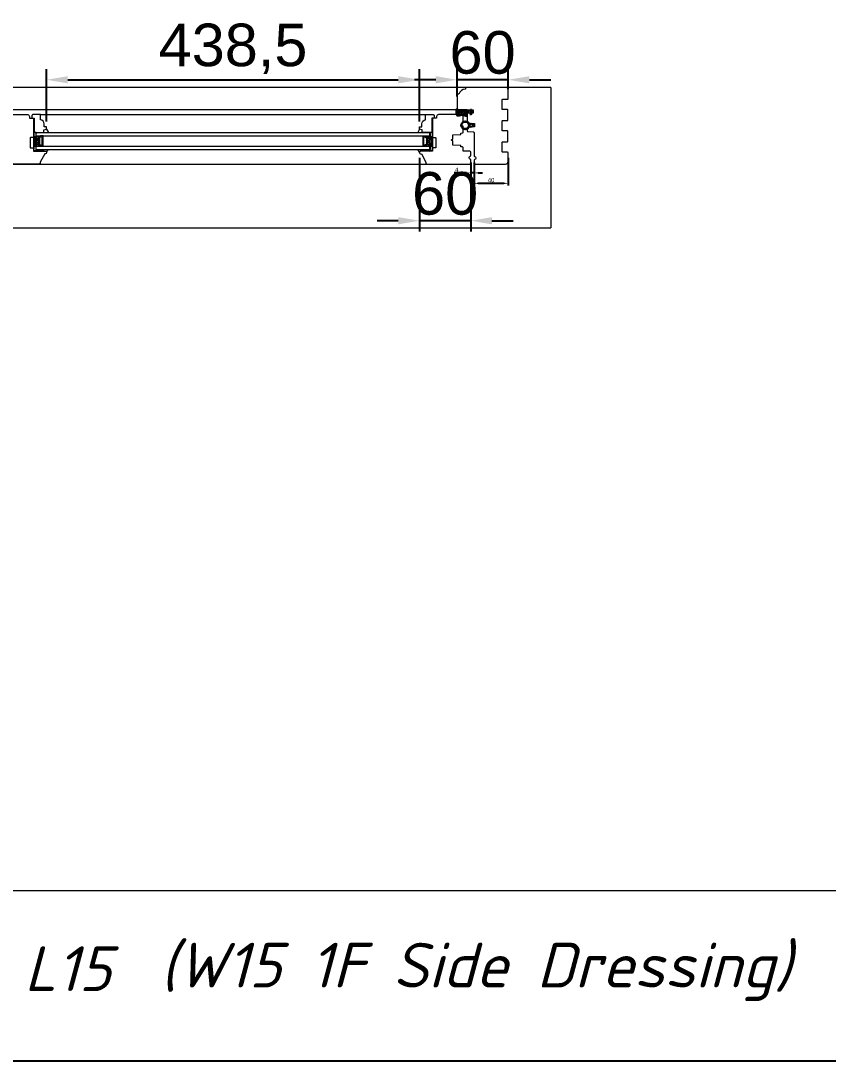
# Model space of a CAD drawing. Header units: millimetres. Extents: x 0 to 182016, y 11 to 3710.
# Drawn here: x 88525 to 89473, y 11 to 1233 of the extents above; entities that cross this region are included whole.
import ezdxf

# ---------------------------------------------------------------- set-up
doc = ezdxf.new("R2010")
doc.units = ezdxf.units.MM
for name, color, linetype, lineweight in [('Matmenys', 10, 'Continuous', 20), ('OTHER', 251, 'Continuous', 13), ('Stakta', 7, 'Continuous', 25), ('Testinės profilio linijos', 7, 'Continuous', 5)]:
    doc.layers.add(name, color=color, linetype=linetype, lineweight=lineweight)
doc.styles.add('ROMANS', font='stylu.ttf', dxfattribs={"oblique": 15})
doc.styles.get("Standard").update_dxf_attribs({"font": 'arial.ttf'})
doc.dimstyles.new('2', dxfattribs={"dimscale": 2, "dimtxt": 2.5, "dimasz": 2.5, "dimexe": 1.25, "dimexo": 0.625, "dimtad": 1, "dimtxsty": 'Standard', "dimcen": 2.5, "dimadec": 0, "dimazin": 0, "dimtfac": 1, "dimtmove": 0, "dimatfit": 3, "dimfxl": 1, "dimarcsym": 0})
doc.dimstyles.new('Padidinti matmenys', dxfattribs={"dimscale": 10, "dimtxt": 5, "dimasz": 2.5, "dimexe": 1.25, "dimexo": 0.625, "dimtad": 1, "dimdec": 1, "dimtxsty": 'Standard', "dimcen": 2.5, "dimadec": 0, "dimazin": 0, "dimtfac": 1, "dimtdec": 1, "dimtmove": 0, "dimatfit": 3, "dimfxl": 1, "dimarcsym": 0})

# ---------------------------------------------------------------- blocks, each defined once
blk = doc.blocks.new('*D1131')
at = {"layer": 'Defpoints', "color": 0, "transparency": 16777216}
for p in [(89057.2, 1067.8), (89097.2, 1073.3), (89057.2, 1042.1)]:
    blk.add_point(p, dxfattribs=at)
at = {"layer": 'Matmenys', "color": 0, "lineweight": -2, "transparency": 16777216}
for p, q in [((89057.2, 1066.6), (89057.2, 1039.6)), ((89097.2, 1072.1), (89097.2, 1039.6)), ((89092.2, 1042.1), (89062.2, 1042.1))]:
    blk.add_line(p, q, dxfattribs=at)
at = {"layer": 'Matmenys', "color": 0, "transparency": 16777216}
for points in [[(89062.2, 1043), (89062.2, 1041.3), (89057.2, 1042.1)], [(89092.2, 1043), (89092.2, 1041.3), (89097.2, 1042.1)]]:
    blk.add_solid(points, dxfattribs=at)
at = {"layer": 'Matmenys', "color": 0, "lineweight": 5, "transparency": 16777216, "insert": (89077.2, 1045.9), "char_height": 5, "attachment_point": 5}
blk.add_mtext('40', dxfattribs=at)
blk = doc.blocks.new('*D1132')
at = {"color": 0, "lineweight": -2, "transparency": 16777216}
for p, q in [((89037.2, 1144.1), (89037.2, 1176.3)), ((89097.2, 1152.6), (89097.2, 1176.3)), ((89012.2, 1163.8), (88987.2, 1163.8)), ((89097.2, 1163.8), (89037.2, 1163.8)), ((89122.2, 1163.8), (89147.2, 1163.8))]:
    blk.add_line(p, q, dxfattribs=at)
at = {"color": 0, "transparency": 16777216}
for points in [[(89012.2, 1168), (89012.2, 1159.6), (89037.2, 1163.8)], [(89122.2, 1168), (89122.2, 1159.6), (89097.2, 1163.8)]]:
    blk.add_solid(points, dxfattribs=at)
at = {"layer": 'Defpoints', "color": 0, "transparency": 16777216}
for p in [(89037.2, 1163.8), (89037.2, 1137.8), (89097.2, 1146.3)]:
    blk.add_point(p, dxfattribs=at)
at = {"color": 0, "lineweight": 5, "transparency": 16777216, "insert": (89067.2, 1195.6), "char_height": 50, "attachment_point": 5}
blk.add_mtext('60', dxfattribs=at)
blk = doc.blocks.new('*D1133')
at = {"color": 0, "lineweight": -2, "transparency": 16777216}
for p, q in [((88993.2, 1072.1), (88993.2, 985.7)), ((89053.2, 1061.8), (89053.2, 985.7)), ((88968.2, 998.2), (88943.2, 998.2)), ((89053.2, 998.2), (88993.2, 998.2)), ((89078.2, 998.2), (89103.2, 998.2))]:
    blk.add_line(p, q, dxfattribs=at)
at = {"color": 0, "transparency": 16777216}
for points in [[(88968.2, 1002.4), (88968.2, 994), (88993.2, 998.2)], [(89078.2, 1002.4), (89078.2, 994), (89053.2, 998.2)]]:
    blk.add_solid(points, dxfattribs=at)
at = {"layer": 'Defpoints', "color": 0, "transparency": 16777216}
for p in [(88993.2, 1078.3), (89053.2, 1068.1), (88993.2, 998.2)]:
    blk.add_point(p, dxfattribs=at)
at = {"color": 0, "lineweight": 5, "transparency": 16777216, "insert": (89023.2, 1030), "char_height": 50, "attachment_point": 5}
blk.add_mtext('60', dxfattribs=at)
blk = doc.blocks.new('*D1134')
at = {"layer": 'Defpoints', "color": 0, "transparency": 16777216}
for p in [(89053.2, 1067.8), (89057.2, 1067.8), (89053.2, 1054.4)]:
    blk.add_point(p, dxfattribs=at)
at = {"layer": 'Matmenys', "color": 0, "lineweight": -2, "transparency": 16777216}
for p, q in [((89053.2, 1066.6), (89053.2, 1051.9)), ((89057.2, 1066.6), (89057.2, 1051.9)), ((89048.2, 1054.4), (89033.8, 1054.4)), ((89057.2, 1054.4), (89053.2, 1054.4)), ((89062.2, 1054.4), (89067.2, 1054.4))]:
    blk.add_line(p, q, dxfattribs=at)
at = {"layer": 'Matmenys', "color": 0, "transparency": 16777216}
for points in [[(89048.2, 1055.3), (89048.2, 1053.6), (89053.2, 1054.4)], [(89062.2, 1055.3), (89062.2, 1053.6), (89057.2, 1054.4)]]:
    blk.add_solid(points, dxfattribs=at)
at = {"layer": 'Matmenys', "color": 0, "lineweight": 5, "transparency": 16777216, "insert": (89036.8, 1058.2), "char_height": 5, "attachment_point": 5}
blk.add_mtext('4', dxfattribs=at)
blk = doc.blocks.new('*D1181')
at = {"color": 0, "lineweight": -2, "transparency": 16777216}
for p, q in [((88554.8, 1114.6), (88554.8, 1176.3)), ((88993.2, 1114.6), (88993.2, 1176.3)), ((88579.8, 1163.8), (88968.2, 1163.8))]:
    blk.add_line(p, q, dxfattribs=at)
at = {"color": 0, "transparency": 16777216}
for points in [[(88579.8, 1168), (88579.8, 1159.6), (88554.8, 1163.8)], [(88968.2, 1168), (88968.2, 1159.6), (88993.2, 1163.8)]]:
    blk.add_solid(points, dxfattribs=at)
at = {"layer": 'Defpoints', "color": 0, "transparency": 16777216}
for p in [(88993.2, 1163.8), (88554.8, 1108.3), (88993.2, 1108.3)]:
    blk.add_point(p, dxfattribs=at)
at = {"color": 0, "lineweight": 5, "transparency": 16777216, "insert": (88774, 1200.1), "char_height": 50, "attachment_point": 5}
blk.add_mtext('438,5', dxfattribs=at)

msp = doc.modelspace()

# ---------------------------------------------------------------- hatches: boundary and pattern name
at = {"lineweight": 0}
h = msp.add_hatch(dxfattribs=at)
h.set_pattern_fill('HEX', color=256, scale=0.25, angle=90, style=0)
h.set_pattern_definition([(90, (70195.4833, -11821.5974), (1.374815, -4e-16), [0.79375, -1.5875]), (330, (70195.4833, -11821.5974), (-0.6874075, -1.190624716), [0.79375, -1.5875]), (30, (70195.4833, -11820.8036), (0.6874075, -1.190624716), [0.79375, -1.5875])])
h.paths.add_polyline_path([(88542.7543117, 1085.8109378), (88547.7543117, 1085.8109378), (88545.7543117, 1087.8109378), (88545.7543117, 1095.8109378), (88547.7543117, 1097.8109378), (88542.7543117, 1097.8116468)])
h = msp.add_hatch(dxfattribs=at)
h.set_pattern_fill('JIS_WOOD', color=256, angle=90, style=0)
h.set_pattern_definition([(45, (70195.4833, -11821.59735), (0.5, -0.5), [])])
h.paths.add_polyline_path([(88545.7543117, 1095.8109378), (88545.7543117, 1087.8109378), (88547.7543117, 1085.8109378), (88550.7543117, 1085.8109378), (88550.7720451, 1097.8475204), (88547.7543117, 1097.8109378)])
h.paths.add_polyline_path([(88546.7543117, 1088.2251513), (88546.7543117, 1095.3967242), (88548.1685253, 1096.8109378), (88549.7543117, 1096.8109378), (88549.7543117, 1086.8109378), (88548.1685253, 1086.8109378)], flags=16)
h = msp.add_hatch(dxfattribs=at)
h.set_pattern_fill('JIS_WOOD', color=256, angle=90, style=0)
h.set_pattern_definition([(45, (70254.4721, -11821.59735), (0.5, -0.5), [])])
h.paths.add_polyline_path([(89002.2432085, 1095.8109378), (89002.2432085, 1087.8109378), (89000.2432085, 1085.8109378), (88997.2432085, 1085.8109378), (88997.2254751, 1097.8475204), (89000.2432085, 1097.8109378)])
h.paths.add_polyline_path([(89001.2432085, 1088.2251513), (89001.2432085, 1095.3967242), (88999.8289949, 1096.8109378), (88998.2432085, 1096.8109378), (88998.2432085, 1086.8109378), (88999.8289949, 1086.8109378)], flags=16)
h = msp.add_hatch(dxfattribs=at)
h.set_pattern_fill('HEX', color=256, scale=0.25, angle=90, style=0)
h.set_pattern_definition([(90, (70254.4721, -11821.5974), (1.374815, -4e-16), [0.79375, -1.5875]), (330, (70254.4721, -11821.5974), (-0.6874075, -1.190624716), [0.79375, -1.5875]), (30, (70254.4721, -11820.8036), (0.6874075, -1.190624716), [0.79375, -1.5875])])
h.paths.add_polyline_path([(89005.2432085, 1085.8109378), (89000.2432085, 1085.8109378), (89002.2432085, 1087.8109378), (89002.2432085, 1095.8109378), (89000.2432085, 1097.8109378), (89005.2432085, 1097.8116468)])
at = {"lineweight": 0, "ltscale": 0.5}
h = msp.add_hatch(dxfattribs=at)
h.set_pattern_fill('ANSI37', color=256, scale=0.5, angle=90, style=0)
h.set_pattern_definition([(135, (88539.2543, 1079.8116), (-1.12253, -1.12253), []), (225, (88539.2543, 1079.8116), (1.12253, -1.12253), [])])
h.paths.add_polyline_path([(88551.7543117, 1081.8116468), (88542.7543117, 1081.8116468), (88542.7543117, 1079.8116468), (88551.7543117, 1079.8116468)])
h = msp.add_hatch(dxfattribs=at)
h.set_pattern_fill('ANSI37', color=256, scale=0.5, angle=90, style=0)
h.set_pattern_definition([(135, (88598.2431, 1079.8116), (-1.122532, -1.122532), []), (225, (88598.2431, 1079.8116), (1.122532, -1.122532), [])])
h.paths.add_polyline_path([(88996.2432085, 1081.8116468), (89005.2432085, 1081.8116468), (89005.2432085, 1079.8116468), (88996.2432085, 1079.8116468)])
at = {"layer": 'Matmenys'}
h = msp.add_hatch(dxfattribs=at)
h.set_pattern_fill('ANSI37', color=252, scale=0.5, angle=-93.5893456117, style=0)
h.set_pattern_definition([(311.4106544, (85472.206, -271065.3749), (1.190606082, 1.0500540025), []), (41.4106544, (85472.206, -271065.3749), (-1.0500540025, 1.190606082), [])])
edge = h.paths.add_edge_path()
edge.add_arc((89039.1573603, 1127.9313767), 0.1, 86.4106543883, 176.4106543883)
edge.add_line((89039.0575565, 1127.9376372), (89038.9604733, 1126.3899514))
edge.add_arc((89038.7109637, 1126.4056027), 0.25, 176.4106543883, 356.4106543883, ccw=False)
edge.add_line((89038.4614541, 1126.4212539), (89038.5898397, 1128.4679588))
edge.add_arc((89038.6896436, 1128.4616983), 0.1, 86.410654381, 176.4106543883, ccw=False)
edge.add_line((89038.6959041, 1128.5615022), (89038.700649, 1128.6371452))
edge.add_line((89038.700649, 1128.6371452), (89036.7188481, 1128.7614595))
edge.add_spline(control_points=[(89036.7188481, 1128.7614595), (89036.6396896, 1128.7496572), (89036.569698, 1128.7384817), (89036.4859472, 1128.7166877), (89036.4623829, 1128.7073019), (89036.4384998, 1128.694607), (89036.4304402, 1128.6883578), (89036.4059524, 1128.662769), (89036.3870595, 1128.633532), (89036.3533562, 1128.5292122), (89036.3402342, 1128.45628), (89036.3205321, 1128.2032969), (89036.3310304, 1127.9894628), (89036.3503586, 1127.5469844), (89036.3548339, 1127.3276555), (89036.3559101, 1126.9077646), (89036.3528781, 1126.7046785), (89036.3401677, 1126.1144711), (89036.3269913, 1125.746421), (89036.3272529, 1124.9932396), (89036.3457493, 1124.6164897), (89036.4489356, 1124.0233853), (89036.5088296, 1123.7958143), (89036.6618653, 1123.3987131), (89036.7446147, 1123.2269254), (89036.9486148, 1122.8857577), (89037.0687296, 1122.719555), (89037.3361747, 1122.4283953), (89037.4838484, 1122.3048153), (89037.765033, 1122.1450966), (89037.9003292, 1122.0975426), (89038.201628, 1122.0379377), (89038.365228, 1122.0272343), (89038.9498248, 1122.0409782), (89039.4137404, 1122.1357324), (89040.3062365, 1122.3074747), (89040.7333168, 1122.3911693), (89041.8116654, 1122.6023556), (89042.469716, 1122.7360897), (89043.4628179, 1122.8610157), (89043.766419, 1122.8915096), (89044.3884627, 1122.915845), (89044.7043667, 1122.9083043), (89045.2535749, 1122.8234199), (89045.4896584, 1122.7620813), (89045.8903098, 1122.589621), (89046.0489423, 1122.4947725), (89046.3476011, 1122.3105041), (89046.4890583, 1122.2206466), (89046.7908412, 1122.0645635), (89046.9558939, 1121.9945934), (89047.3210156, 1121.8748621), (89047.5219657, 1121.8318596), (89047.8613824, 1121.8079609), (89048.0033678, 1121.8211667), (89048.1985885, 1121.881206), (89048.2639163, 1121.9179461), (89048.3906397, 1122.0264953), (89048.4498175, 1122.0985614), (89048.6068951, 1122.362649), (89048.6883947, 1122.6037573), (89048.805012, 1123.1541683), (89048.8415435, 1123.4623634), (89048.894815, 1124.0585812), (89048.9140375, 1124.3461322), (89048.9573969, 1124.876622), (89048.9795331, 1125.1248805), (89049.0157475, 1125.5296828), (89049.0298339, 1125.6870861), (89049.057956, 1126.0110185), (89049.072992, 1126.1893357), (89049.141277, 1126.4922028), (89049.1769121, 1126.6100248), (89049.2725088, 1126.8225036), (89049.3256558, 1126.9164184), (89049.4442965, 1127.0616121), (89049.4999187, 1127.1166303), (89049.6236859, 1127.2057222), (89049.687313, 1127.2386016), (89049.806177, 1127.2867698), (89049.8632541, 1127.303651), (89049.9638345, 1127.3295949), (89050.00823, 1127.3393125), (89050.0492263, 1127.3483485)], knot_values=[0, 0, 0, 0, 0.2245066002, 0.2245066002, 0.377043448, 0.377043448, 0.5295802957, 0.5295802957, 0.8082977366, 0.8082977366, 1.0870151774, 1.0870151774, 1.6244414062, 1.6244414062, 2.161867635, 2.161867635, 2.6992938638, 2.6992938638, 3.7741463214, 3.7741463214, 5.0334406395, 5.0334406395, 5.8656302806, 5.8656302806, 6.5060139406, 6.5060139406, 7.1463976006, 7.1463976006, 7.7996240151, 7.7996240151, 8.3563201169, 8.3563201169, 8.9130162187, 8.9130162187, 10.239934143, 10.239934143, 11.5668520673, 11.5668520673, 13.5970761059, 13.5970761059, 14.4582175179, 14.4582175179, 15.3193589298, 15.3193589298, 15.9856015553, 15.9856015553, 16.5061017172, 16.5061017172, 17.0266018791, 17.0266018791, 17.547102041, 17.547102041, 18.1672448488, 18.1672448488, 18.7176261004, 18.7176261004, 19.1465766047, 19.1465766047, 19.5755271091, 19.5755271091, 20.3898249977, 20.3898249977, 21.2041228863, 21.2041228863, 21.9655448497, 21.9655448497, 22.7269668131, 22.7269668131, 23.2229068178, 23.2229068178, 23.7188468224, 23.7188468224, 24.0184411081, 24.0184411081, 24.2549295987, 24.2549295987, 24.4119994701, 24.4119994701, 24.5501072405, 24.5501072405, 24.6882150108, 24.6882150108, 24.8099116426, 24.8099116426, 24.8099116426, 24.8099116426], degree=3, periodic=0)
edge.add_line((89050.0492263, 1127.3483485), (89039.1636208, 1128.0311805))

# ---------------------------------------------------------------- linework, layer by layer
at = {"lineweight": 5}
for p, q in [((89147.2432088, 1154.8116468), (89094.2432088, 1154.8116468)), ((89147.2432088, 1154.8116468), (89147.2432088, 989.8116468)), ((87807.2654146, 989.8116468), (89147.2432088, 989.8116468))]:
    msp.add_line(p, q, dxfattribs=at)
at = {"color": 1}
for p, q in [((89036.6746079, 1129.0581796), (89051.9994233, 1128.0968849)), ((89036.7188481, 1128.7614595), (89051.9537929, 1127.8058022)), ((89050.1137992, 1127.0553803), (89051.8742504, 1126.9449507))]:
    msp.add_line(p, q, dxfattribs=at)
for p, q in [((89038.5898397, 1128.4679588), (89038.4614541, 1126.4212539)), ((89038.6959041, 1128.5615022), (89038.700649, 1128.6371452)), ((89053.954168, 1127.6043821), (89038.6959041, 1128.5615022)), ((89039.0575565, 1127.9376372), (89038.9604733, 1126.3899514)), ((89053.9973859, 1127.1006884), (89039.1636208, 1128.0311805)), ((89053.2725151, 1126.1625526), (89052.5440498, 1122.9425461)), ((89053.6510954, 1128.6252267), (89052.9034547, 1128.6721247)), ((89052.9034547, 1128.6721247), (89053.954168, 1127.6043821)), ((89053.760191, 1126.0522252), (89053.2725151, 1126.1625526)), ((89054.5028483, 1127.0689818), (89053.5194018, 1122.7218913)), ((89053.6510954, 1128.6252267), (89054.6814367, 1127.558762)), ((89053.9973859, 1127.1006884), (89053.760191, 1126.0522252)), ((89054.6501342, 1127.0597428), (89054.5028483, 1127.0689818)), ((89054.6814367, 1127.558762), (89054.6501342, 1127.0597428)), ((89053.5194018, 1122.7218913), (89052.5440498, 1122.9425461))]:
    msp.add_line(p, q)
at = {"lineweight": 9}
for p, q in [((88547.7543117, 1122.8116468), (89000.2432085, 1122.8116468)), ((88542.7543968, 1101.8116468), (89005.2431234, 1101.8116468)), ((88542.7543968, 1097.8116468), (89005.2431234, 1097.8116468)), ((88542.7543968, 1085.8116468), (89005.2431234, 1085.8116468)), ((88542.7543968, 1081.8116468), (89005.2431234, 1081.8116468))]:
    msp.add_line(p, q, dxfattribs=at)
at = {"lineweight": 0}
for p, q in [((88542.7543117, 1101.8109378), (88539.7543117, 1080.8109378)), ((88539.7543117, 1101.8109378), (88542.7543117, 1080.8109378)), ((88554.7543117, 1105.8116468), (88557.0409768, 1101.8116468)), ((88993.2432085, 1105.8116468), (88990.9565434, 1101.8116468)), ((89005.2432085, 1101.8109378), (89008.2432085, 1080.8109378)), ((89008.2432085, 1101.8109378), (89005.2432085, 1080.8109378)), ((88551.7543117, 1079.8116468), (88551.7543117, 1081.8116468)), ((88554.7543117, 1078.8116468), (88557.0409768, 1081.8116468)), ((88993.2432085, 1078.8116468), (88990.9565434, 1081.8116468)), ((88996.2432085, 1079.8116468), (88996.2432085, 1081.8116468)), ((89005.2432085, 1079.8116468), (89005.2432085, 1082.8116468)), ((91059.6510452, 210.9357406), (87359.1907607, 210.9357406))]:
    msp.add_line(p, q, dxfattribs=at)
msp.add_lwpolyline([(91059.6510452, 3710.4502728), (91059.6510452, 10.9108603), (85560.3357023, 10.9108603), (85560.3357023, 3710.4502728)], close=True)
for points in [[(88547.7543117, 1116.8116468), (88547.7543117, 1122.8116468), (88538.7543117, 1122.8116468, 0.4142135624), (88537.7543117, 1121.8116468), (88537.7543117, 1118.8116468), (88540.2543117, 1118.8116468), (88540.2543117, 1101.8116468), (88551.7543117, 1101.8116468), (88551.7543117, 1104.8116468), (88554.7543117, 1105.8116468), (88554.7543117, 1108.3116468), (88552.2543117, 1108.3116468), (88552.2543117, 1111.8367097, 0.3851703882), (88547.7543117, 1116.8116468)], [(89000.2432085, 1116.8116468), (89000.2432085, 1122.8116468), (89009.2432085, 1122.8116468, -0.4142135624), (89010.2432085, 1121.8116468), (89010.2432085, 1118.8116468), (89007.7432085, 1118.8116468), (89007.7432085, 1101.8116468), (88996.2432085, 1101.8116468), (88996.2432085, 1104.8116468), (88993.2432085, 1105.8116468), (88993.2432085, 1108.3116468), (88995.7432085, 1108.3116468), (88995.7432085, 1111.8367097, -0.3851703882), (89000.2432085, 1116.8116468)]]:
    msp.add_lwpolyline(points, format="xyb", dxfattribs=at)
for points in [[(88539.7543117, 1101.8109378), (88539.7543117, 1080.8109378), (88542.7543117, 1080.8109378), (88542.7543117, 1101.8109378)], [(89008.2432085, 1101.8109378), (89008.2432085, 1080.8109378), (89005.2432085, 1080.8109378), (89005.2432085, 1101.8109378)], [(88545.7543117, 1095.8109378), (88545.7543117, 1087.8109378), (88547.7543117, 1085.8109378), (88550.7543117, 1085.8109378), (88550.7543117, 1097.8109378), (88547.7543117, 1097.8109378)], [(88546.7543117, 1095.3967242), (88546.7543117, 1088.2251513), (88548.1685253, 1086.8109378), (88549.7543117, 1086.8109378), (88549.7543117, 1096.8109378), (88548.1685253, 1096.8109378)], [(89002.2432085, 1095.8109378), (89002.2432085, 1087.8109378), (89000.2432085, 1085.8109378), (88997.2432085, 1085.8109378), (88997.2432085, 1097.8109378), (89000.2432085, 1097.8109378)], [(89001.2432085, 1095.3967242), (89001.2432085, 1088.2251513), (88999.8289949, 1086.8109378), (88998.2432085, 1086.8109378), (88998.2432085, 1096.8109378), (88999.8289949, 1096.8109378)]]:
    msp.add_lwpolyline(points, close=True, dxfattribs=at)
at = {"color": 18, "linetype": 'ByBlock', "true_color": 0x000000}
for radius in [4.85, 4.25]:
    msp.add_circle((89046.916198, 1110.3105813), radius, dxfattribs=at)
for centre, radius, start, end in [((89038.7109637, 1126.4056027), 0.25, 176.4106543908, 356.4106543908), ((89038.6896436, 1128.4616983), 0.1, 86.4106543875, 176.4106543908), ((89039.1573603, 1127.9313767), 0.1, 86.4106543875, 176.4106543908)]:
    msp.add_arc(centre, radius, start, end)
at = {"color": 1}
msp.add_spline([(89036.6746079, 1129.0581796), (89036.3131075, 1128.9676829), (89036.0435666, 1127.6938244), (89036.531956, 1123.0014514), (89037.5751538, 1121.9114451), (89039.7386256, 1121.8928287), (89041.4366654, 1122.2232026), (89043.6021063, 1122.570119), (89045.638828, 1122.3706902), (89046.4670727, 1121.8945212), (89048.3216129, 1121.6142579), (89049.2140588, 1124.3264364), (89049.3412263, 1125.805312), (89049.4591977, 1126.4925799), (89049.7614033, 1126.9344652), (89050.1137992, 1127.0553803)], degree=3, dxfattribs=at)
msp.add_open_spline([(89036.7188481, 1128.7614595), (89036.6396896, 1128.7496572), (89036.569698, 1128.7384817), (89036.4859472, 1128.7166877), (89036.4623829, 1128.7073019), (89036.4384998, 1128.694607), (89036.4304402, 1128.6883578), (89036.4059524, 1128.662769), (89036.3870595, 1128.633532), (89036.3533562, 1128.5292122), (89036.3402342, 1128.45628), (89036.3205321, 1128.2032969), (89036.3310304, 1127.9894628), (89036.3503586, 1127.5469844), (89036.3548339, 1127.3276555), (89036.3559101, 1126.9077646), (89036.3528781, 1126.7046785), (89036.3401677, 1126.1144711), (89036.3269913, 1125.746421), (89036.3272529, 1124.9932396), (89036.3457493, 1124.6164897), (89036.4489356, 1124.0233853), (89036.5088296, 1123.7958143), (89036.6618653, 1123.3987131), (89036.7446147, 1123.2269254), (89036.9486148, 1122.8857577), (89037.0687296, 1122.719555), (89037.3361747, 1122.4283953), (89037.4838484, 1122.3048153), (89037.765033, 1122.1450966), (89037.9003292, 1122.0975426), (89038.201628, 1122.0379377), (89038.365228, 1122.0272343), (89038.9498248, 1122.0409782), (89039.4137404, 1122.1357324), (89040.3062365, 1122.3074747), (89040.7333168, 1122.3911693), (89041.8116654, 1122.6023556), (89042.469716, 1122.7360897), (89043.4628179, 1122.8610157), (89043.766419, 1122.8915096), (89044.3884627, 1122.915845), (89044.7043667, 1122.9083043), (89045.2535749, 1122.8234199), (89045.4896584, 1122.7620813), (89045.8903098, 1122.589621), (89046.0489423, 1122.4947725), (89046.3476011, 1122.3105041), (89046.4890583, 1122.2206466), (89046.7908412, 1122.0645635), (89046.9558939, 1121.9945934), (89047.3210156, 1121.8748621), (89047.5219657, 1121.8318596), (89047.8613824, 1121.8079609), (89048.0033678, 1121.8211667), (89048.1985885, 1121.881206), (89048.2639163, 1121.9179461), (89048.3906397, 1122.0264953), (89048.4498175, 1122.0985614), (89048.6068951, 1122.362649), (89048.6883947, 1122.6037573), (89048.805012, 1123.1541683), (89048.8415435, 1123.4623634), (89048.894815, 1124.0585812), (89048.9140375, 1124.3461322), (89048.9573969, 1124.876622), (89048.9795331, 1125.1248805), (89049.0157475, 1125.5296828), (89049.0298339, 1125.6870861), (89049.057956, 1126.0110185), (89049.072992, 1126.1893357), (89049.141277, 1126.4922028), (89049.1769121, 1126.6100248), (89049.2725088, 1126.8225036), (89049.3256558, 1126.9164184), (89049.4442965, 1127.0616121), (89049.4999187, 1127.1166303), (89049.6236859, 1127.2057222), (89049.687313, 1127.2386016), (89049.806177, 1127.2867698), (89049.8632541, 1127.303651), (89049.9638345, 1127.3295949), (89050.00823, 1127.3393125), (89050.0492263, 1127.3483485)], degree=3, knots=[0, 0, 0, 0, 0.2245066002, 0.2245066002, 0.377043448, 0.377043448, 0.5295802957, 0.5295802957, 0.8082977366, 0.8082977366, 1.0870151774, 1.0870151774, 1.6244414062, 1.6244414062, 2.161867635, 2.161867635, 2.6992938638, 2.6992938638, 3.7741463214, 3.7741463214, 5.0334406395, 5.0334406395, 5.8656302806, 5.8656302806, 6.5060139406, 6.5060139406, 7.1463976006, 7.1463976006, 7.7996240151, 7.7996240151, 8.3563201169, 8.3563201169, 8.9130162187, 8.9130162187, 10.239934143, 10.239934143, 11.5668520673, 11.5668520673, 13.5970761059, 13.5970761059, 14.4582175179, 14.4582175179, 15.3193589298, 15.3193589298, 15.9856015553, 15.9856015553, 16.5061017172, 16.5061017172, 17.0266018791, 17.0266018791, 17.547102041, 17.547102041, 18.1672448488, 18.1672448488, 18.7176261004, 18.7176261004, 19.1465766047, 19.1465766047, 19.5755271091, 19.5755271091, 20.3898249977, 20.3898249977, 21.2041228863, 21.2041228863, 21.9655448497, 21.9655448497, 22.7269668131, 22.7269668131, 23.2229068178, 23.2229068178, 23.7188468224, 23.7188468224, 24.0184411081, 24.0184411081, 24.2549295987, 24.2549295987, 24.4119994701, 24.4119994701, 24.5501072405, 24.5501072405, 24.6882150108, 24.6882150108, 24.8099116426, 24.8099116426, 24.8099116426, 24.8099116426], dxfattribs=at)
at = {"layer": 'OTHER'}
msp.add_lwpolyline([(89051.7194078, 1109.7005552), (89053.1353167, 1109.7005552), (89053.1353167, 1108.0552738), (89053.6609988, 1108.0552738), (89054.4043398, 1109.7005552), (89055.1969594, 1109.7005552), (89055.1969594, 1108.0552738), (89055.4158503, 1108.0552738), (89056.9187315, 1110.3105813), (89055.4158503, 1112.5658888), (89055.1969594, 1112.5658888), (89055.1969594, 1110.9206075), (89054.4043398, 1110.9206075), (89053.6609988, 1112.5658888), (89053.1353167, 1112.5658888), (89053.1353167, 1110.9206075), (89051.7194078, 1110.9206075)], dxfattribs=at)
at = {"layer": 'Stakta', "color": 18, "lineweight": 5, "true_color": 0x000000}
for points in [[(89049.2432085, 1115.1149884, 0.2720281141), (89049.499822, 1114.6782241, -0.164173551), (89051.6485332, 1112.3105813), (89057.7432085, 1112.3105813), (89057.7432085, 1108.3105813), (89051.6485332, 1108.3105813, -0.164173551), (89049.499822, 1105.9429385, 0.2720281141), (89049.2432085, 1105.5061742), (89049.2432085, 1103.872773, 0.4116598905), (89050.2344819, 1102.8728111), (89056.251935, 1102.8202976, -0.4116598905), (89057.2432085, 1101.8203356), (89057.2432085, 1074.2611366, 0.3563939587), (89057.6432085, 1073.7712386, -0.8164965809), (89057.6432085, 1069.852055, 0.3563939587), (89057.2432085, 1069.3621571), (89057.2432085, 1066.3116468, 0.4142135624), (89058.7432085, 1064.8116468), (89094.2432088, 1064.8116468, 0.4142135624), (89097.2432088, 1067.8116468), (89097.2432088, 1077.8116468, 0.4142135624), (89096.2432088, 1078.8116468), (89090.7432088, 1078.8116468, -0.4142135624), (89090.2432088, 1079.3116468), (89090.2432088, 1090.3116468, -0.4142135624), (89090.7432088, 1090.8116468), (89096.0432088, 1090.8116468, 0.4142135624), (89097.0432088, 1091.8116468), (89097.0432088, 1102.8116468, 0.4142135624), (89096.0432088, 1103.8116468), (89090.7432088, 1103.8116468, -0.4142135624), (89090.2432088, 1104.3116468), (89090.2432088, 1115.3116468, -0.4142135624), (89090.7432088, 1115.8116468), (89096.0432088, 1115.8116468, 0.4142135624), (89097.0432088, 1116.8116468), (89097.0432088, 1127.8116468, 0.4142135624), (89096.0432088, 1128.8116468), (89090.7432088, 1128.8116468, -0.4142135624), (89090.2432088, 1129.3116468), (89090.2432088, 1140.3116468, -0.4142135624), (89090.7432088, 1140.8116468), (89096.2432088, 1140.8116468, 0.4142135624), (89097.2432088, 1141.8116468), (89097.2432088, 1151.8116468, 0.4142135624), (89094.2432088, 1154.8116468), (89048.2432085, 1154.8116468, 0.4142135624), (89047.2432085, 1153.8116468), (89047.2432085, 1153.1023202, -0.4001549105), (89046.9576739, 1152.8026691, 0.3090857966), (89039.3083632, 1147.0143859, -0.3199404334), (89039.0265401, 1146.809756), (89038.2344819, 1146.8028438, 0.4116598905), (89037.2432085, 1145.8028819), (89037.2432085, 1129.9076805, 0.4116598905), (89038.2344819, 1128.9077185), (89048.251935, 1128.8202976, -0.2023892741), (89048.9657656, 1128.5116468), (89056.2432085, 1128.5116468), (89056.2432085, 1124.5116468), (89049.2432085, 1124.5116468)], [(89041.7432085, 1085.2013535), (89041.7432085, 1086.2544751, 0.4091108014), (89041.2519347, 1086.7543989), (89032.5379728, 1086.9065017, -0.4091108014), (89032.2432085, 1087.206456), (89032.2432085, 1091.230276, 0.1989123674), (89032.0967619, 1091.5838294), (89030.8310764, 1092.8495148, -0.4142135624), (89030.8310764, 1093.2737789), (89032.0967619, 1094.5394643, 0.1989123674), (89032.2432085, 1094.8930177), (89032.2432085, 1098.9168377, -0.4091108014), (89032.5379728, 1099.216792), (89041.2519347, 1099.3688947, 0.4091108014), (89041.7432085, 1099.8688186), (89041.7432085, 1100.9219402, -0.4040262259), (89042.0327386, 1101.2217575), (89043.7606582, 1101.2820977, 0.4040262258), (89044.2432085, 1101.7817932), (89044.2432085, 1108.8621571, 0.3563939587), (89043.8432085, 1109.352055, -0.8164965809), (89043.8432085, 1113.2712386, 0.3563939587), (89044.2432085, 1113.7611366), (89044.2432085, 1121.8116468, 0.4142135624), (89043.2432085, 1122.8116468), (89015.2432085, 1122.8116468, 0.4142135624), (89013.2432085, 1120.8116468), (89013.2432085, 1119.1090402, -0.4116598905), (89012.9458264, 1118.8090516), (89008.7388452, 1118.7723379, 0.4116598905), (89008.2432085, 1118.2723569), (89008.2432085, 1096.3422099, 0.4116598905), (89008.7388452, 1095.842229), (89011.9458264, 1095.8142421, -0.4116598905), (89012.2432085, 1095.5142535), (89012.2432085, 1084.1090402, -0.4116598905), (89011.9458264, 1083.8090516), (89008.7388452, 1083.7810647, 0.4116598905), (89008.2432085, 1083.2810838), (89008.2432085, 1079.8116468), (88994.2432085, 1079.8116468, 0.4142135624), (88993.2432085, 1078.8116468), (88993.2432085, 1077.8204118, 0.4116598905), (88994.2344819, 1076.8204499), (88995.2432085, 1076.8116468), (89000.5017766, 1066.9217186, -0.1227845609), (89000.5603028, 1066.6869828), (89000.5603028, 1065.8116468, 0.4142135624), (89001.5603028, 1064.8116468), (89052.2432085, 1064.8116468, 0.4142135624), (89053.2432085, 1065.8116468), (89053.2432085, 1069.8621571, 0.3563939587), (89052.8432085, 1070.352055, -0.8164965809), (89052.8432085, 1074.2712386, 0.3563939587), (89053.2432085, 1074.7611366), (89053.2432085, 1078.7417938, 0.4116598905), (89052.251935, 1079.7417557), (89045.2344819, 1079.8029961, -0.4116598905), (89044.2432085, 1080.802958), (89044.2432085, 1084.3414835, 0.4040361542), (89043.7606582, 1084.8411959), (89042.0327386, 1084.9015362, -0.4040262258)]]:
    msp.add_lwpolyline(points, format="xyb", close=True, dxfattribs=at)
msp.add_lwpolyline([(88507.0947282, 1122.8116468), (88532.7543117, 1122.8116468, -0.4142135624), (88534.7543117, 1120.8116468), (88534.7543117, 1119.1090402, 0.4116598905), (88535.0516938, 1118.8090516), (88539.258675, 1118.7723379, -0.4116598905), (88539.7543117, 1118.2723569), (88539.7543117, 1096.3422099, -0.4116598905), (88539.258675, 1095.842229), (88536.0516938, 1095.8142421, 0.4116598905), (88535.7543117, 1095.5142535), (88535.7543117, 1084.1090402, 0.4116598905), (88536.0516938, 1083.8090516), (88539.258675, 1083.7810647, -0.4116598905), (88539.7543117, 1083.2810838), (88539.7543117, 1079.8116468), (88553.7543117, 1079.8116468, -0.4142135624), (88554.7543117, 1078.8116468), (88554.7543117, 1077.8204118, -0.4116598905), (88553.7630383, 1076.8204499), (88552.7543117, 1076.8116468), (88547.4957436, 1066.9217186, 0.1227845609), (88547.4372174, 1066.6869828), (88547.4372174, 1065.8116468, -0.4142135624), (88546.4372174, 1064.8116468), (88495.7543117, 1064.8116468, -0.4142135624)], format="xyb", dxfattribs=at)
at = {"layer": 'Testinės profilio linijos', "lineweight": 5}
for p, q in [((89048.2432085, 1154.8116468), (87905.7654149, 1154.8116468)), ((88499.6227743, 1128.8116468), (89048.3747459, 1128.8116468)), ((87952.9483004, 1064.8116468), (89001.5602812, 1064.8116468))]:
    msp.add_line(p, q, dxfattribs=at)

# ---------------------------------------------------------------- texts
at = {"color": 0, "lineweight": 0, "char_height": 52.538446824, "attachment_point": 1, "style": 'ROMANS'}
for s, insert, width in [('{\\fISOCPEUR|b0|i0|c186|p34;\\C256;(W15 1F Side Dressing) }', (88688.2600953, 150.0321815), 1707.405476263), ('{\\fISOCPEUR|b0|i0|c186|p34;\\C256;L15 }', (88528.5882961, 145.8257351), 130.666239348)]:
    msp.add_mtext(s, dxfattribs=dict(at, insert=insert, width=width))

# ---------------------------------------------------------------- dimensions: what is measured, and where the dimension line sits
at = {"color": 1, "lineweight": 5}
dim = msp.add_linear_dim(base=(88993.2432085, 1163.804424), p1=(88554.7543117, 1108.3116468), p2=(88993.2432085, 1108.3116468), dimstyle='Padidinti matmenys', dxfattribs=at)
dim.commit()
dim.dimension.update_dxf_attribs({"geometry": '*D1181', "text_midpoint": (88773.9987601, 1200.102173)})
for base, p1, p2, picture, middle in [((89037.2432085, 1163.804424), (89097.2432085, 1146.3116468), (89037.2432085, 1137.8116468), '*D1132', (89067.2432085, 1163.804424)), ((88993.2432085, 998.201914), (89053.2432085, 1068.0616468), (88993.2432085, 1078.3116468), '*D1133', (89023.2432085, 998.201914))]:
    dim = msp.add_linear_dim(base=base, p1=p1, p2=p2, dimstyle='Padidinti matmenys', dxfattribs=at)
    dim.commit()
    dim.dimension.update_dxf_attribs({"geometry": picture, "text_midpoint": middle, "dimtype": 160})
at = {"layer": 'Matmenys', "lineweight": 5}
for base, p1, p2, picture, middle in [((89053.2432085, 1054.4191349), (89057.2432085, 1067.8116468), (89053.2432085, 1067.8116468), '*D1134', (89036.8223354, 1054.4191349)), ((89057.2432085, 1042.1287646), (89097.2432085, 1073.3116468), (89057.2432085, 1067.8116468), '*D1131', (89077.2432085, 1042.1287646))]:
    dim = msp.add_linear_dim(base=base, p1=p1, p2=p2, dimstyle='2', override={"dimtmove": 0}, dxfattribs=at)
    dim.commit()
    dim.dimension.update_dxf_attribs({"geometry": picture, "text_midpoint": middle, "dimtype": 160})

doc.saveas('drawing.dxf')
